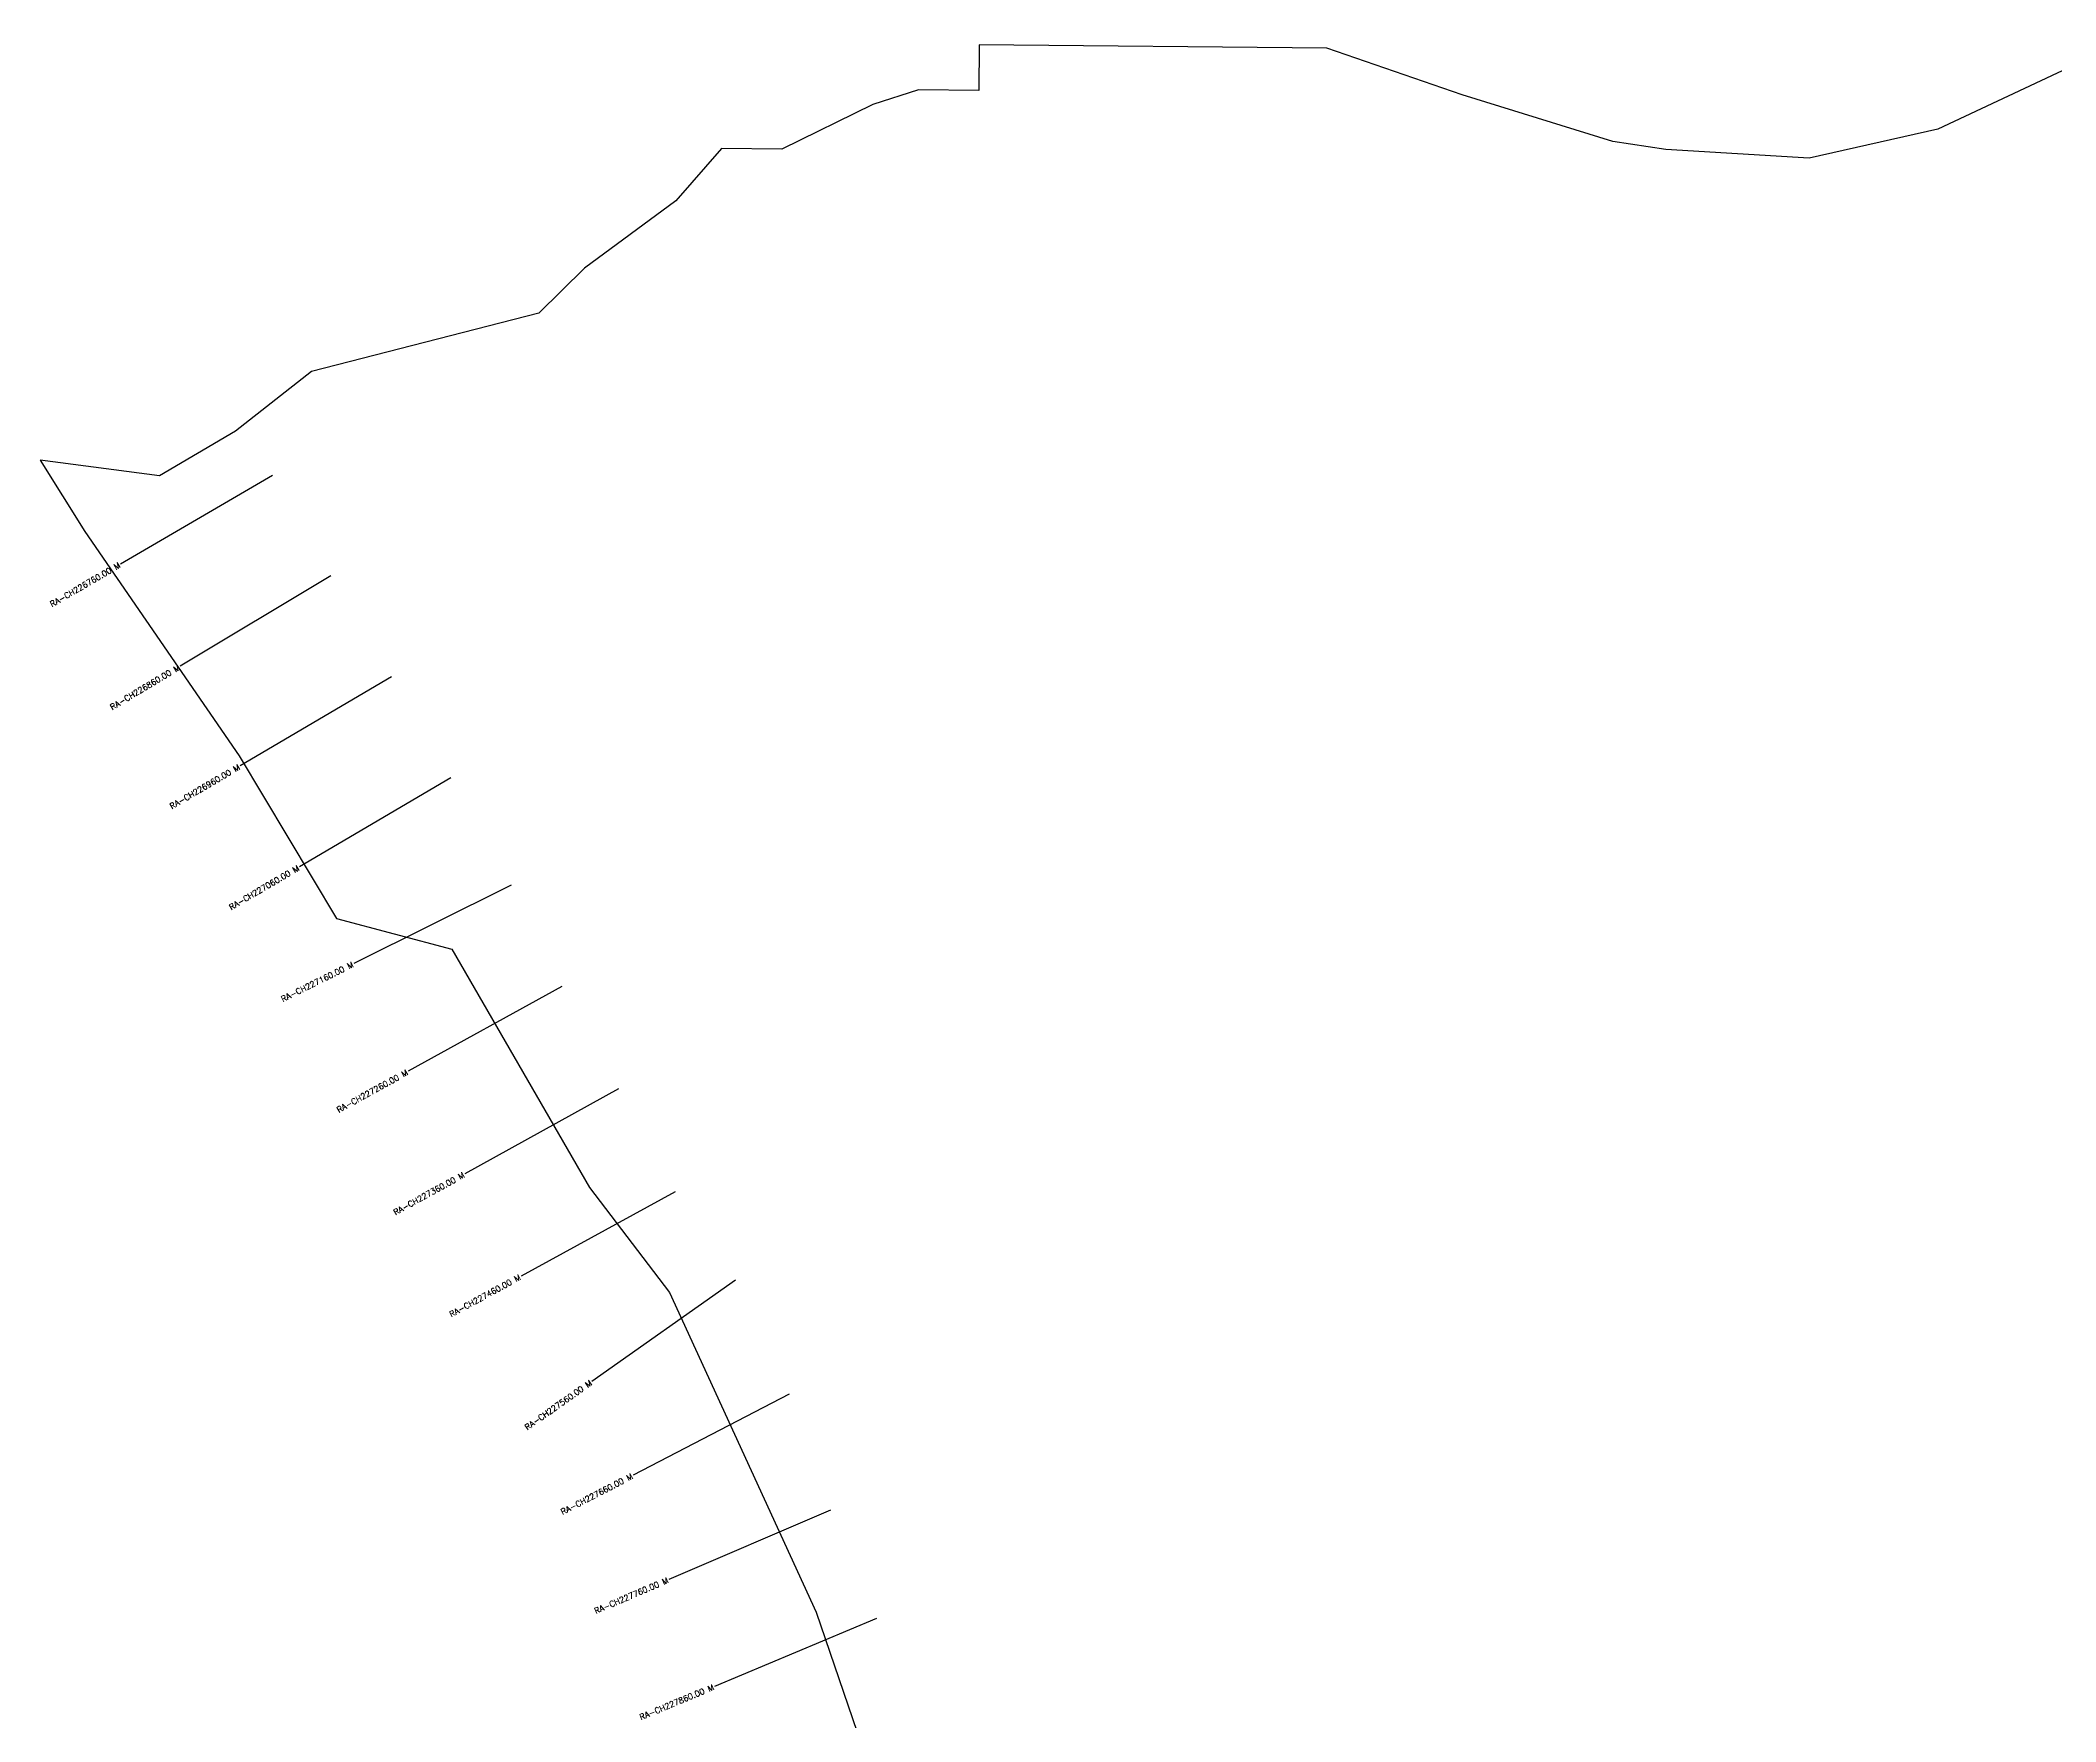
# Model space of a CAD drawing. Header units: metres. Extents: x 277336 to 280847, y 2057036 to 2060376.
# Drawn here: x 277336 to 279058, y 2058773 to 2060209 of the extents above; entities that cross this region are included whole.
import ezdxf
from ezdxf.enums import TextEntityAlignment as Align

# ---------------------------------------------------------------- set-up
doc = ezdxf.new("R2010")
doc.units = ezdxf.units.M
doc.header["$MEASUREMENT"] = 0
for name, color, linetype in [('CS', 134, 'Continuous'), ('CSMark', 6, 'Continuous'), ('VILLAGE BOUNDRY', 10, 'Continuous')]:
    doc.layers.add(name, color=color, linetype=linetype)
doc.styles.get("Standard").update_dxf_attribs({"font": 'simplex.shx'})

msp = doc.modelspace()

# ---------------------------------------------------------------- linework, layer by layer
at = {"layer": 'CS'}
for p, q in [((277534.5, 2059837.7), (277404.9, 2059762.2)), ((277584.5, 2059752.2), (277455.9, 2059675)), ((277636.2, 2059665.9), (277506.9, 2059589.8)), ((277686.9, 2059579.7), (277557.6, 2059503.7)), ((277738.4, 2059488), (277604.1, 2059421)), ((277781.9, 2059401.5), (277650.6, 2059329)), ((277830.3, 2059314), (277699, 2059241.4)), ((277878.5, 2059226), (277746.9, 2059154)), ((277930, 2059150.5), (277807.4, 2059064.1)), ((277975.9, 2059053.1), (277842.8, 2058984)), ((278011.2, 2058954.1), (277873.3, 2058895)), ((278050.6, 2058861.5), (277912.2, 2058803.6))]:
    msp.add_line(p, q, dxfattribs=at)
at = {"layer": 'VILLAGE BOUNDRY'}
msp.add_lwpolyline([(279119.2, 2060209.5), (278957.2, 2060133.5), (278847.2, 2060108.7), (278724.7, 2060116.2), (278679.6, 2060123.1), (278550.9, 2060163), (278435.1, 2060202.8), (278138.3, 2060205.5), (278137.9, 2060166.7), (278086.3, 2060167.2), (278047.5, 2060154.6), (277969.7, 2060116.6), (277918.1, 2060117.1), (277879, 2060072.3), (277801, 2060014.9), (277762, 2059976.5), (277567.9, 2059926.7), (277502.9, 2059875.6), (277438.1, 2059837.5), (277336.3, 2059850.9), (277374.4, 2059790.1), (277506.3, 2059598.3), (277589.3, 2059459.6), (277687.8, 2059433.3), (277805.5, 2059229.8), (277873.6, 2059140.1), (277998.9, 2058866.9), (278053.5, 2058707.9)], dxfattribs=at)

# ---------------------------------------------------------------- texts
at = {"layer": 'CSMark'}
for s, rotation, p in [('RA-CH226760.00 M', 30.2426, (277404, 2059761.7)), ('RA-CH226860.00 M', 30.9825, (277455, 2059674.5)), ('RA-CH226960.00 M', 30.4615, (277506.1, 2059589.3)), ('RA-CH227060.00 M', 30.4615, (277556.8, 2059503.1)), ('RA-CH227160.00 M', 26.5218, (277603.3, 2059420.6)), ('RA-CH227260.00 M', 28.9298, (277649.7, 2059328.5)), ('RA-CH227360.00 M', 28.9298, (277698.1, 2059241)), ('RA-CH227460.00 M', 28.6726, (277746, 2059153.6)), ('RA-CH227560.00 M', 35.1773, (277806.6, 2059063.5)), ('RA-CH227660.00 M', 27.421, (277841.9, 2058983.6)), ('RA-CH227760.00 M', 23.2038, (277872.4, 2058894.6)), ('RA-CH227860.00 M', 22.6881, (277911.3, 2058803.3))]:
    msp.add_text(s, height=5, rotation=rotation, dxfattribs=at).set_placement(p, align=Align.MIDDLE_RIGHT)

doc.saveas('drawing.dxf')
